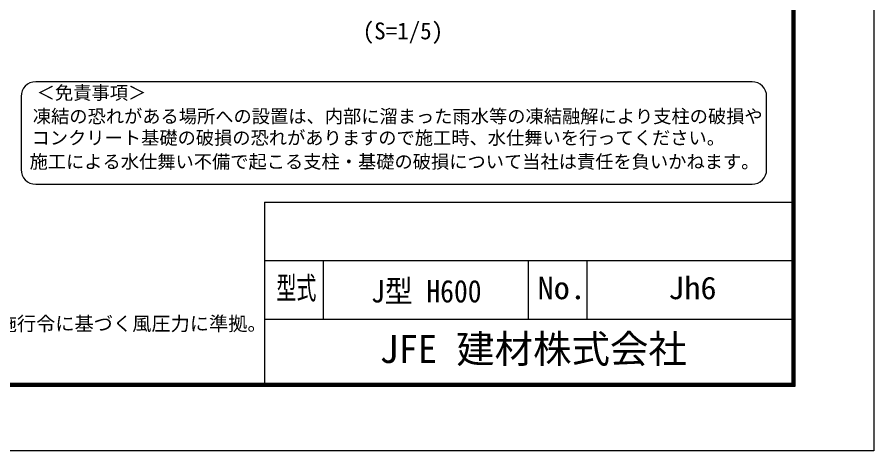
# Model space of a CAD drawing. Units: millimetres, scale not verified, with parts at other scales. Extents: x -4200 to 4200, y -2970 to 2970.
# Drawn here: x 1275 to 4200, y -2970 to -1488 of the extents above; entities that cross this region are included whole.
import ezdxf
from ezdxf.enums import TextEntityAlignment as Align

# ---------------------------------------------------------------- set-up
doc = ezdxf.new("R2010")
doc.units = ezdxf.units.MM
doc.header["$LTSCALE"] = 10
doc.layers.add('0-B_D-TTL-TXT', color=7, linetype='Continuous', lineweight=25)
doc.layers.add('0-C_D-TTL', color=7, linetype='Continuous', lineweight=25)
doc.styles.add('ＭＳ ゴシック', font='')
doc.styles.get('ＭＳ ゴシック').set_extended_font_data('MS Gothic')

msp = doc.modelspace()

# ---------------------------------------------------------------- linework, layer by layer
at = {"layer": '0-B_D-TTL-TXT', "color": 2}
for p, q in [((3784.01, -1708.62), (1338.46, -1708.62)), ((1288.46, -1758.62), (1288.46, -2008.62)), ((3834.01, -2008.62), (3834.01, -1758.62)), ((1338.46, -2058.62), (3784.01, -2058.62))]:
    msp.add_line(p, q, dxfattribs=at)
for centre, start, end in [((1338.46, -1758.62), 90, 180), ((3784.01, -1758.62), 0, 90), ((1338.46, -2008.62), 180, 270), ((3784.01, -2008.62), 270, 0)]:
    msp.add_arc(centre, 50, start, end, dxfattribs=at)
at = {"layer": '0-C_D-TTL'}
for p, q in [((2120, -2120), (2120, -2740)), ((2120, -2120), (3920, -2120)), ((2120, -2320), (3920, -2320)), ((2320, -2320), (2320, -2520)), ((3020, -2320), (3020, -2520)), ((3220, -2320), (3220, -2520)), ((2120, -2520), (3920, -2520))]:
    msp.add_line(p, q, dxfattribs=at)
at = {"layer": '0-C_D-TTL', "color": 2}
msp.add_lwpolyline([(-4200, 2970), (4200, 2970), (4200, -2970), (-4200, -2970)], close=True, dxfattribs=at)
at = {"layer": '0-C_D-TTL'}
for points in [[(-3930, 2750), (3930, 2750), (3930, -2750), (-3930, -2750)], [(-3927.5, 2747.5), (3927.5, 2747.5), (3927.5, -2747.5), (-3927.5, -2747.5)], [(-3925, 2745), (3925, 2745), (3925, -2745), (-3925, -2745)], [(-3922.5, 2742.5), (3922.5, 2742.5), (3922.5, -2742.5), (-3922.5, -2742.5)], [(-3920, 2740), (3920, 2740), (3920, -2740), (-3920, -2740)]]:
    msp.add_lwpolyline(points, close=True, dxfattribs=at)

# ---------------------------------------------------------------- texts
at = {"layer": '0-B_D-TTL-TXT', "style": 'ＭＳ ゴシック'}
for s, height, p in [('(S=1/5)', 57.7, (2454.74, -1581.11)), ('＜免責事項＞ \u3000\u3000', 45.67, (1342.17, -1782.8)), ('凍結の恐れがある場所への設置は、内部に溜まった雨水等の凍結融解により支柱の破損や', 45.67, (1328.65, -1863.3)), ('コンクリート基礎の破損の恐れがありますので施工時、水仕舞いを行ってください。', 45.67, (1324.54, -1936.72)), ('施工による水仕舞い不備で起こる支柱・基礎の破損について当社は責任を負いかねます。 ', 45.67, (1317.54, -2018.22)), ('（設計条件）風荷重：昭和57年改正 建築基準法・同施行令に基づく風圧力に準拠。', 48.09, (-332.45, -2573.6)), ('JFE 建材株式会社', 96.19, (2512.38, -2698.5))]:
    msp.add_text(s, height=height, dxfattribs=at).set_placement(p, align=Align.BOTTOM_LEFT)
for s, height, width, p in [('型式', 76.97, 0.65, (2160.27, -2474.8)), ('J型 H600', 76.98, 0.9, (2483.41, -2485.86)), ('No.', 76.98, 1.05, (3052, -2474.8)), ('Jh6', 76.98, 1.05, (3498, -2474.8))]:
    msp.add_text(s, height=height, dxfattribs=dict(at, width=width)).set_placement(p, align=Align.BOTTOM_LEFT)

doc.saveas('drawing.dxf')
